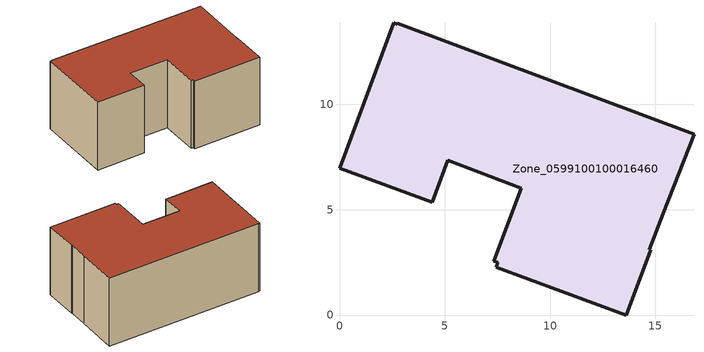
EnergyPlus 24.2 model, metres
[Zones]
Zone_0599100100016460
 floor ground (C_G): 5.14,7.34 4.41,5.36 0,6.98 2.57,13.87 2.74,13.81 2.75,13.86 16.83,8.58 15.38,4.85 14.71,3.11 14.77,3.09 13.6,0 7.43,2.28 7.51,2.5 7.32,2.57 8.63,6.03 z0
 wall outside (C_F): 2.75,13.86 2.74,13.81 2.57,13.87 0,6.98 4.41,5.36 5.14,7.34 8.63,6.03 7.32,2.57 7.51,2.5 7.43,2.28 13.6,0 14.77,3.09 14.71,3.11 15.38,4.85 16.83,8.58 2.75,13.86 z0:6.94
 roof outside (C_R): 16.83,8.58 2.75,13.86 2.74,13.81 2.57,13.87 0,6.98 4.41,5.36 5.14,7.34 8.63,6.03 7.32,2.57 7.51,2.5 7.43,2.28 13.6,0 14.77,3.09 14.71,3.11 15.38,4.85 z6.94
[BUILDING]
Pand.0599100100016460: North Axis=0; Terrain=City; Loads Convergence Tolerance Value=0.04; Temperature Convergence Tolerance Value=0.4; Solar Distribution=FullExterior; Maximum Number of Warmup Days=25; Minimum Number of Warmup Days=1
[Site:Location]
Rotterdam.The.Hague.AP_ZH_NLD Design_Conditions: Latitude=51.96; Longitude=4.45; Time Zone=1; Elevation=-4.5
[SITE:GROUNDTEMPERATURE:BUILDINGSURFACE]
18, 18, 18, 18, 18, 18, 18, 18, 18, 18, 18, 18
[MATERIAL] Thermal Absorptance=0.9; Solar Absorptance=0.7; Visible Absorptance=0.7
Name | Roughness | Thickness | Conductivity | Density | Specific Heat
G.D.2015-2018 | MediumSmooth | 0.15 | 0.0428571 | 540 | 1210
F.D.2015-2018 | Rough | 0.3 | 0.0666667 | 1920 | 840
R.D.2015-2018 | MediumRough | 0.2 | 0.0333333 | 1500 | 1000
[CONSTRUCTION]
C_G: G.D.2015-2018
C_F: F.D.2015-2018
C_R: R.D.2015-2018
[ZONE]
Zone_0599100100016460: Type=1; Multiplier=1; Ceiling Height=Autocalculate; Volume=Autocalculate; Floor Area=autocalculate; Part of Total Floor Area=Yes
[ZONEINFILTRATION:DESIGNFLOWRATE]
Infil_Zone_0599100100016460: Zone or ZoneList or Space or SpaceList=Zone_0599100100016460; Schedule=AlwaysOn; Design Flow Rate Calculation Method=Flow/Area; Flow Rate per Floor Area=0.0021; Constant Term Coefficient=1; Temperature Term Coefficient=0; Velocity Term Coefficient=0; Velocity Squared Term Coefficient=0
[HVACTEMPLATE:ZONE:IDEALLOADSAIRSYSTEM]
Zone_0599100100016460: Maximum Heating Supply Air Temperature=50; Minimum Cooling Supply Air Temperature=13; Maximum Heating Supply Air Humidity Ratio=0.0156; Minimum Cooling Supply Air Humidity Ratio=0.0077; Heating Limit=NoLimit; Cooling Limit=NoLimit; Dehumidification Control Type=ConstantSensibleHeatRatio; Cooling Sensible Heat Ratio=0.7; Dehumidification Setpoint=60; Humidification Control Type=None; Humidification Setpoint=30; Outdoor Air Method=None; Outdoor Air Flow Rate per Person=0.00944; Outdoor Air Flow Rate per Zone Floor Area=0; Outdoor Air Flow Rate per Zone=0; Demand Controlled Ventilation Type=None; Outdoor Air Economizer Type=NoEconomizer; Heat Recovery Type=None; Sensible Heat Recovery Effectiveness=0.7; Latent Heat Recovery Effectiveness=0.65
[ZONECONTROL:THERMOSTAT]
ThermostatControl_Zone_0599100100016460: Zone or ZoneList=Zone_0599100100016460; Control Type Schedule=DualSetpointControlType; Control 1=Thermostat_Zone_0599100100016460; Temperature Difference Between Cutout And Setpoint=0
[THERMOSTATSETPOINT:DUALSETPOINT]
Thermostat_Zone_0599100100016460: Heating Setpoint Temperature Schedule=HeatingSetpoint_Zone_0599100100016460; Cooling Setpoint Temperature Schedule=CoolingSetpoint_Zone_0599100100016460
[SCHEDULE:COMPACT]
HeatingSetpoint_Zone_0599100100016460: Through: 12/31, For: AllDays, Until: 24:00, 21
CoolingSetpoint_Zone_0599100100016460: Through: 12/31, For: AllDays, Until: 24:00, 24
DualSetpointControlType: Through: 12/31, For: AllDays, Until: 24:00, 4
AlwaysOn: Through: 12/31, For: AllDays, Until: 24:00, 1
